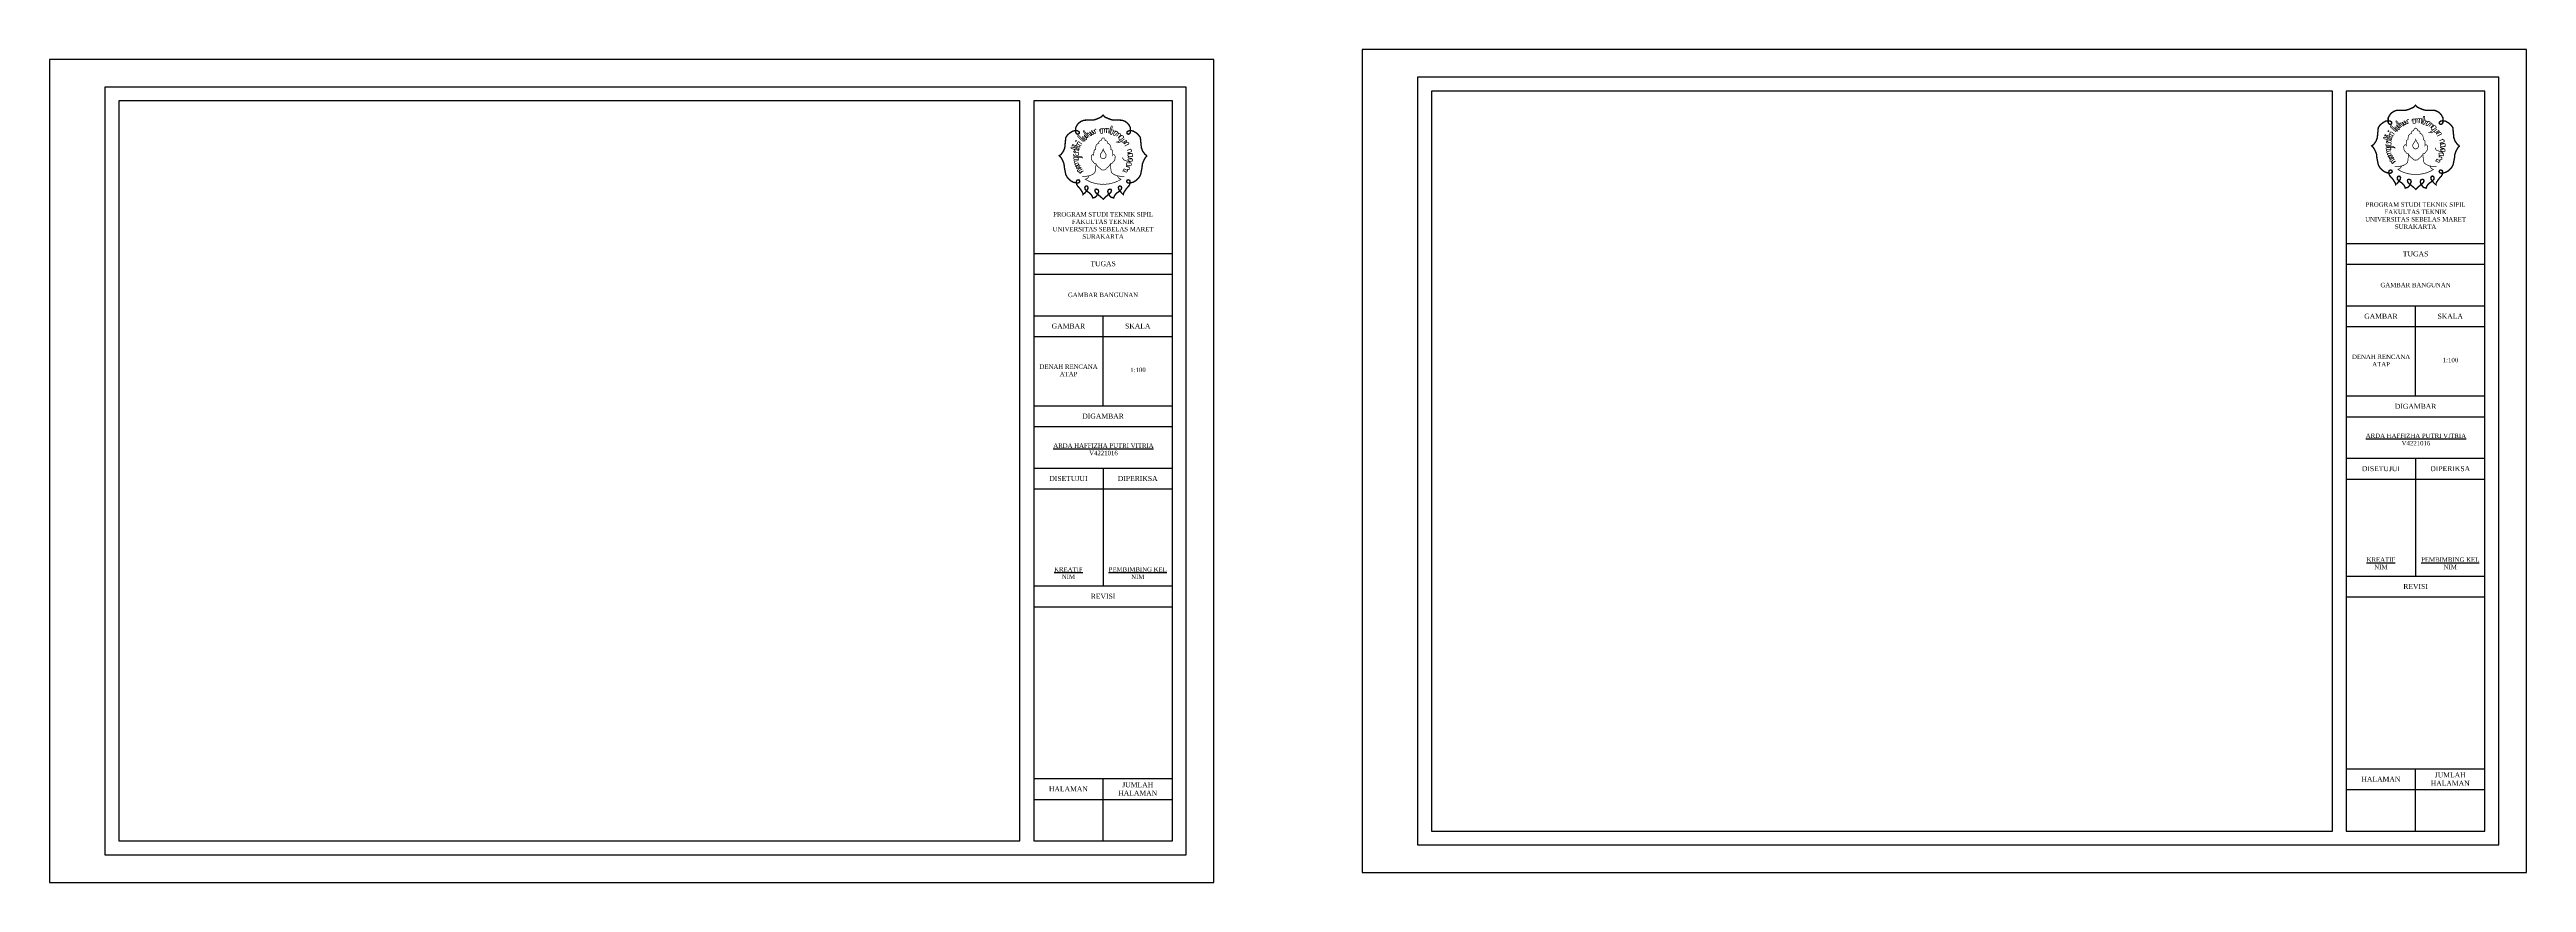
# Model space of a CAD drawing. Header units: millimetres. Extents: x -12161372 to 46643, y -9506984 to 15358.
# Drawn here: x 15943 to 24877, y -9171 to -6165 of the extents above; entities that cross this region are included whole.
import ezdxf

# ---------------------------------------------------------------- set-up
doc = ezdxf.new("R2010")
doc.units = ezdxf.units.MM
doc.styles.get("Standard").update_dxf_attribs({"font": 'arial.ttf'})

msp = doc.modelspace()

# ---------------------------------------------------------------- linework, layer by layer
for p, q in [((24227.107, -6865.205), (24727.107, -6865.205)), ((19493.026, -6900.71), (19993.026, -6900.71)), ((24227.107, -6940.205), (24727.107, -6940.205)), ((19493.026, -6975.71), (19993.026, -6975.71)), ((19493.026, -7125.71), (19993.026, -7125.71)), ((19743.026, -7450.71), (19743.026, -7125.71)), ((24227.107, -7090.205), (24727.107, -7090.205)), ((24477.107, -7415.205), (24477.107, -7090.205)), ((19493.026, -7200.71), (19993.026, -7200.71)), ((24227.107, -7165.205), (24727.107, -7165.205)), ((24227.107, -7415.205), (24727.107, -7415.205)), ((19493.026, -7450.71), (19993.026, -7450.71)), ((24227.107, -7490.205), (24727.107, -7490.205)), ((19493.026, -7525.71), (19993.026, -7525.71)), ((19493.026, -7675.71), (19993.026, -7675.71)), ((19743.026, -7675.71), (19743.026, -8100.71)), ((24227.107, -7640.205), (24727.107, -7640.205)), ((24477.107, -7640.205), (24477.107, -8065.205)), ((19493.026, -7750.71), (19993.026, -7750.71)), ((24227.107, -7715.205), (24727.107, -7715.205)), ((19493.026, -8100.71), (19993.026, -8100.71)), ((24227.107, -8065.205), (24727.107, -8065.205)), ((19493.026, -8175.71), (19993.026, -8175.71)), ((24227.107, -8140.205), (24727.107, -8140.205)), ((19493.026, -8795.71), (19993.026, -8795.71)), ((19743.026, -9020.71), (19743.026, -8795.71)), ((24227.107, -8760.205), (24727.107, -8760.205)), ((24227.107, -8835.205), (24727.107, -8835.205)), ((24477.107, -8985.205), (24477.107, -8760.205)), ((19493.026, -8870.71), (19993.026, -8870.71))]:
    msp.add_line(p, q)
for points in [[(15943.026, -9170.71), (20143.026, -9170.71), (20143.026, -6200.71), (15943.026, -6200.71)], [(20677.107, -9135.205), (24877.107, -9135.205), (24877.107, -6165.205), (20677.107, -6165.205)], [(16143.026, -9070.71), (20043.026, -9070.71), (20043.026, -6300.71), (16143.026, -6300.71)], [(20877.107, -9035.205), (24777.107, -9035.205), (24777.107, -6265.205), (20877.107, -6265.205)], [(20927.107, -8985.205), (24177.107, -8985.205), (24177.107, -6315.205), (20927.107, -6315.205)], [(24227.107, -8985.205), (24727.107, -8985.205), (24727.107, -6315.205), (24227.107, -6315.205)], [(16193.026, -9020.71), (19443.026, -9020.71), (19443.026, -6350.71), (16193.026, -6350.71)], [(19493.026, -9020.71), (19993.026, -9020.71), (19993.026, -6350.71), (19493.026, -6350.71)]]:
    msp.add_lwpolyline(points, close=True)
at = {"color": 0, "lineweight": -3}
for points, const_width in [([(19902.42, -6548.264), (19896.124, -6554.725), (19891.478, -6562.203), (19887.349, -6571.486), (19884.783, -6578.405), (19883.435, -6592.124), (19880.726, -6604.958), (19878.415, -6616.817), (19872.639, -6626.914), (19861.549, -6638.137), (19851.693, -6643.881), (19843.466, -6645.95), (19836.181, -6647.163), (19831.464, -6645.931), (19827.917, -6641.631), (19829.893, -6636.426), (19834.359, -6635.437), (19839.216, -6637.458), (19840.632, -6642.715), (19839.407, -6651.272), (19835.764, -6657.944), (19830.705, -6663.403), (19826.253, -6668.255), (19823.015, -6673.31), (19820.182, -6677.757), (19817.552, -6681.801), (19816.135, -6686.653), (19816.135, -6688.068), (19810.671, -6683.621), (19806.219, -6678.768), (19803.791, -6675.129), (19799.339, -6669.468), (19798.125, -6662.392), (19800.756, -6658.551), (19803.994, -6657.338), (19807.838, -6659.157), (19809.862, -6663.201), (19809.255, -6669.064), (19806.827, -6671.692), (19803.791, -6674.927), (19800.351, -6677.96), (19793.268, -6682.407), (19788.412, -6687.058), (19784.162, -6692.921), (19782.478, -6696.976), (19781.183, -6700.858), (19772.117, -6698.27), (19767.585, -6693.741), (19764.994, -6689.859), (19762.728, -6685.654), (19759.774, -6677.588), (19761.89, -6671.246), (19767.236, -6669.02), (19771.803, -6669.91), (19773.473, -6674.918), (19771.023, -6680.593), (19765.454, -6685.823), (19759.885, -6690.608), (19754.762, -6694.836), (19749.861, -6698.953), (19743.513, -6705.185), (19737.164, -6698.953), (19732.264, -6694.836), (19727.14, -6690.608), (19721.572, -6685.823), (19716.003, -6680.593), (19713.552, -6674.918), (19715.223, -6669.91), (19719.79, -6669.02), (19725.136, -6671.246), (19727.252, -6677.588), (19724.298, -6685.654), (19722.031, -6689.859), (19719.441, -6693.741), (19714.908, -6698.27), (19705.843, -6700.858), (19704.547, -6696.976), (19702.864, -6692.921), (19698.614, -6687.058), (19693.757, -6682.407), (19686.675, -6677.96), (19683.235, -6674.927), (19680.199, -6671.692), (19677.771, -6669.064), (19677.164, -6663.201), (19679.187, -6659.157), (19683.032, -6657.338), (19686.27, -6658.551), (19688.901, -6662.392), (19687.687, -6669.468), (19683.235, -6675.129), (19680.806, -6678.768), (19676.354, -6683.621), (19670.891, -6688.068), (19670.891, -6686.653), (19669.474, -6681.801), (19666.843, -6677.757), (19664.01, -6673.31), (19660.773, -6668.255), (19656.321, -6663.403), (19651.262, -6657.944), (19647.619, -6651.272), (19646.393, -6642.715), (19647.81, -6637.458), (19652.666, -6635.437), (19657.132, -6636.426), (19659.109, -6641.631), (19655.561, -6645.931), (19650.845, -6647.163), (19643.56, -6645.95), (19635.333, -6643.881), (19625.476, -6638.137), (19614.386, -6626.914), (19608.611, -6616.817), (19606.3, -6604.958), (19603.591, -6592.124), (19602.242, -6578.405), (19599.677, -6571.486), (19595.548, -6562.203), (19590.902, -6554.725), (19584.605, -6548.264), (19591.782, -6543.484), (19600.753, -6530.937), (19604.99, -6518.903), (19608.526, -6482.689), (19614.125, -6474.445), (19622.671, -6466.495), (19635.048, -6459.135), (19644.596, -6457.604), (19651.663, -6458.809), (19657.181, -6462.872), (19657.181, -6467.369), (19654.131, -6470.27), (19650.218, -6470.715), (19646.425, -6467.998), (19644.207, -6463.852), (19644.207, -6460.112), (19644.207, -6447.438), (19649.795, -6437.042), (19655.877, -6429.894), (19663.891, -6424.318), (19673.622, -6420.458), (19685.654, -6419.819), (19697.926, -6419.819), (19707.451, -6419.819), (19717.526, -6417.074), (19727.966, -6412.682), (19736.065, -6408.971), (19743.026, -6401.651), (19749.986, -6408.971), (19758.085, -6412.682), (19768.526, -6417.074), (19778.6, -6419.819), (19788.125, -6419.819), (19800.398, -6419.819), (19812.43, -6420.458), (19822.161, -6424.318), (19830.174, -6429.894), (19836.256, -6437.042), (19841.844, -6447.438), (19841.844, -6460.112), (19841.844, -6463.852), (19839.626, -6467.998), (19835.834, -6470.715), (19831.92, -6470.27), (19828.87, -6467.369), (19828.87, -6462.872), (19834.388, -6458.809), (19841.455, -6457.604), (19851.003, -6459.135), (19863.38, -6466.495), (19871.926, -6474.445), (19877.525, -6482.689), (19881.062, -6518.903), (19885.298, -6530.937), (19894.269, -6543.484), (19901.446, -6548.264)], 5), ([(24636.501, -6512.76), (24630.205, -6519.221), (24625.559, -6526.699), (24621.43, -6535.982), (24618.864, -6542.901), (24617.516, -6556.62), (24614.807, -6569.454), (24612.496, -6581.313), (24606.72, -6591.41), (24595.63, -6602.633), (24585.774, -6608.377), (24577.547, -6610.446), (24570.262, -6611.659), (24565.545, -6610.427), (24561.998, -6606.127), (24563.974, -6600.922), (24568.44, -6599.932), (24573.297, -6601.954), (24574.713, -6607.211), (24573.488, -6615.768), (24569.845, -6622.44), (24564.786, -6627.899), (24560.334, -6632.751), (24557.096, -6637.805), (24554.263, -6642.253), (24551.633, -6646.297), (24550.216, -6651.149), (24550.216, -6652.564), (24544.752, -6648.116), (24540.3, -6643.264), (24537.872, -6639.625), (24533.42, -6633.964), (24532.206, -6626.888), (24534.837, -6623.046), (24538.075, -6621.833), (24541.919, -6623.653), (24543.943, -6627.696), (24543.336, -6633.56), (24540.908, -6636.188), (24537.872, -6639.423), (24534.432, -6642.455), (24527.349, -6646.903), (24522.493, -6651.553), (24518.243, -6657.416), (24516.559, -6661.472), (24515.264, -6665.354), (24506.198, -6662.766), (24501.666, -6658.237), (24499.075, -6654.355), (24496.809, -6650.15), (24493.855, -6642.084), (24495.971, -6635.742), (24501.317, -6633.516), (24505.884, -6634.406), (24507.554, -6639.414), (24505.104, -6645.089), (24499.535, -6650.319), (24493.966, -6655.104), (24488.843, -6659.332), (24483.942, -6663.449), (24477.594, -6669.681), (24471.245, -6663.449), (24466.345, -6659.332), (24461.221, -6655.104), (24455.653, -6650.319), (24450.084, -6645.089), (24447.633, -6639.414), (24449.304, -6634.406), (24453.871, -6633.516), (24459.217, -6635.742), (24461.333, -6642.084), (24458.379, -6650.15), (24456.112, -6654.355), (24453.522, -6658.237), (24448.989, -6662.766), (24439.924, -6665.354), (24438.628, -6661.472), (24436.945, -6657.416), (24432.695, -6651.553), (24427.838, -6646.903), (24420.756, -6642.455), (24417.316, -6639.423), (24414.28, -6636.188), (24411.852, -6633.56), (24411.245, -6627.696), (24413.268, -6623.653), (24417.113, -6621.833), (24420.351, -6623.046), (24422.982, -6626.888), (24421.768, -6633.964), (24417.316, -6639.625), (24414.887, -6643.264), (24410.435, -6648.116), (24404.972, -6652.564), (24404.972, -6651.149), (24403.555, -6646.297), (24400.924, -6642.253), (24398.091, -6637.805), (24394.854, -6632.751), (24390.402, -6627.899), (24385.343, -6622.44), (24381.7, -6615.768), (24380.474, -6607.211), (24381.891, -6601.954), (24386.747, -6599.932), (24391.213, -6600.922), (24393.19, -6606.127), (24389.642, -6610.427), (24384.926, -6611.659), (24377.641, -6610.446), (24369.414, -6608.377), (24359.557, -6602.633), (24348.467, -6591.41), (24342.692, -6581.313), (24340.381, -6569.454), (24337.672, -6556.62), (24336.323, -6542.901), (24333.758, -6535.982), (24329.629, -6526.699), (24324.983, -6519.221), (24318.686, -6512.76), (24325.863, -6507.98), (24334.834, -6495.432), (24339.071, -6483.398), (24342.607, -6447.184), (24348.206, -6438.94), (24356.752, -6430.991), (24369.129, -6423.63), (24378.677, -6422.1), (24385.744, -6423.305), (24391.262, -6427.367), (24391.262, -6431.865), (24388.212, -6434.766), (24384.299, -6435.211), (24380.506, -6432.494), (24378.288, -6428.348), (24378.288, -6424.608), (24378.288, -6411.934), (24383.876, -6401.538), (24389.958, -6394.39), (24397.972, -6388.814), (24407.703, -6384.953), (24419.735, -6384.315), (24432.007, -6384.315), (24441.532, -6384.315), (24451.607, -6381.57), (24462.047, -6377.178), (24470.146, -6373.467), (24477.107, -6366.147), (24484.067, -6373.467), (24492.166, -6377.178), (24502.607, -6381.57), (24512.681, -6384.315), (24522.206, -6384.315), (24534.479, -6384.315), (24546.511, -6384.953), (24556.242, -6388.814), (24564.255, -6394.39), (24570.337, -6401.538), (24575.925, -6411.934), (24575.925, -6424.608), (24575.925, -6428.348), (24573.707, -6432.494), (24569.915, -6435.211), (24566.001, -6434.766), (24562.951, -6431.865), (24562.951, -6427.367), (24568.469, -6423.305), (24575.536, -6422.1), (24585.084, -6423.63), (24597.461, -6430.991), (24606.007, -6438.94), (24611.606, -6447.184), (24615.143, -6483.398), (24619.379, -6495.432), (24628.35, -6507.98), (24635.527, -6512.76)], 5), ([(24405.995, -6462.367), (24386.247, -6444.379), (24385.828, -6441.312), (24386.177, -6440.475), (24390.015, -6440.405), (24410.252, -6460.136), (24411.578, -6459.788), (24411.927, -6457.278), (24403.134, -6448.702), (24402.995, -6444.589), (24405.786, -6444.589), (24414.858, -6454.21), (24418.277, -6454.419), (24417.998, -6449.887), (24409.485, -6441.591), (24409.136, -6437.826), (24418.696, -6447.308), (24422.325, -6447.447), (24421.388, -6443.609), (24408.347, -6429.151), (24406.329, -6426.444), (24406.519, -6423.018), (24408.148, -6422.337), (24427.462, -6444.68)], 2.5), ([(24420.63, -6438.429), (24420.86, -6430.769), (24423.237, -6430.692), (24431.91, -6440.685), (24435.352, -6440.372), (24435.665, -6438.027), (24428.624, -6429.274), (24428.537, -6427.544), (24430.411, -6427.544), (24437.846, -6436.724), (24440.324, -6436.844), (24442.198, -6435.939), (24442.44, -6433.462), (24435.005, -6424.524), (24435.067, -6422.65), (24437.43, -6422.574), (24444.598, -6431.792), (24447.19, -6432.173), (24450.241, -6432.249), (24449.811, -6428.514), (24443.345, -6420.591)], 2.5), ([(24445.934, -6424.548), (24446.992, -6420.223), (24447.857, -6418.013), (24449.589, -6417.148), (24450.839, -6417.052), (24451.609, -6417.34), (24452.186, -6418.013), (24452.57, -6418.59)], 2.5), ([(24464.191, -6424.668), (24464.761, -6418.217), (24467.419, -6415.94), (24475.585, -6415.75), (24475.965, -6430.17), (24474.256, -6431.878), (24469.508, -6431.878), (24467.609, -6429.411), (24467.609, -6415.935)], 2.5), ([(24475.585, -6415.75), (24480.333, -6414.801), (24480.333, -6414.801), (24481.956, -6415.682), (24482.049, -6429.518)], 2.5), ([(24482.002, -6422.6), (24482.545, -6418.203), (24483.329, -6417.235), (24485.22, -6415.301), (24486.326, -6414.563), (24490.707, -6414.425), (24490.548, -6428.93), (24489.604, -6429.52), (24489.013, -6427.751), (24489.368, -6423.623), (24491.39, -6417.366), (24492.321, -6415.042), (24495.933, -6414.178), (24498.2, -6414.744), (24498.955, -6416.253), (24498.2, -6420.404), (24497.633, -6430.216), (24498.2, -6431.915), (24500.088, -6430.594), (24501.788, -6425.122), (24502.732, -6421.348), (24504.055, -6413.989), (24505.377, -6408.517), (24506.699, -6406.064), (24509.532, -6406.064), (24510.287, -6407.762), (24509.909, -6411.347), (24503.866, -6430.216), (24503.299, -6433.047), (24504.055, -6435.311), (24505.754, -6436.443), (24507.643, -6435.689), (24510.665, -6432.103), (24513.12, -6427.575), (24514.442, -6423.046), (24513.876, -6420.216), (24511.609, -6419.838), (24508.776, -6420.216), (24506.699, -6420.404)], 2.5), ([(24513.38, -6425.496), (24518.106, -6424.148), (24521.819, -6424.148), (24526.207, -6424.485), (24528.907, -6426.171), (24529.244, -6429.88), (24525.532, -6433.927), (24519.456, -6439.66), (24514.731, -6438.648), (24515.743, -6432.915), (24518.781, -6429.543), (24521.819, -6426.171), (24524.181, -6425.496)], 2.5), ([(24529.244, -6429.88), (24533.449, -6430.742), (24533.615, -6433.401), (24525.299, -6442.873)], 2.5), ([(24533.615, -6433.401), (24537.939, -6433.567), (24540.101, -6434.73), (24540.101, -6438.386), (24531.286, -6447.525)], 2.5), ([(19645.439, -6526.92), (19640.08, -6525.754), (19636.585, -6524.588), (19631.398, -6523.103), (19627.587, -6520.815), (19627.346, -6518.198), (19630.318, -6516.804), (19641.949, -6520.618), (19645.849, -6522.291), (19650.843, -6524.458), (19655.035, -6526.227)], 2.5), ([(19655.081, -6526.181), (19656.876, -6525.628), (19656.74, -6522.531), (19631.207, -6510.706), (19632.16, -6508.799), (19634.446, -6508.418), (19656.359, -6517), (19659.598, -6517.572), (19659.217, -6515.474), (19657.502, -6513.949)], 2.5), ([(19641.795, -6522.047), (19642.084, -6520.17), (19642.12, -6518.22), (19642.084, -6515.548)], 2.5), ([(19648.545, -6513.918), (19648.452, -6511.649), (19647.989, -6509.472), (19647.712, -6506.879), (19648.545, -6505.583), (19649.794, -6505.212), (19652.708, -6507.018), (19655.808, -6509.148), (19658.029, -6510.584), (19660.073, -6511.927), (19662.294, -6512.112), (19664.422, -6512.066)], 2.5), ([(19651.251, -6506.115), (19650.619, -6503.167), (19650.658, -6501.459), (19651.045, -6499.984), (19652.17, -6498.781), (19653.915, -6498.16), (19655.97, -6498.277), (19657.389, -6499.181), (19658.567, -6499.829), (19659.925, -6500.993), (19661.56, -6502.567), (19662.819, -6503.434), (19663.921, -6504.3), (19665.416, -6505.56), (19666.439, -6506.427), (19667.068, -6507.057)], 2.5), ([(19671.914, -6497.872), (19652.166, -6479.884), (19651.747, -6476.816), (19652.096, -6475.979), (19655.934, -6475.91), (19676.171, -6495.64), (19677.497, -6495.292), (19677.846, -6492.782), (19669.053, -6484.206), (19668.914, -6480.093), (19671.705, -6480.093), (19680.777, -6489.714), (19684.196, -6489.923), (19683.917, -6485.392), (19675.404, -6477.095), (19675.055, -6473.33), (19684.615, -6482.812), (19688.244, -6482.951), (19687.307, -6479.113), (19674.266, -6464.656), (19672.248, -6461.948), (19672.438, -6458.522), (19674.067, -6457.841), (19693.381, -6480.184)], 2.5), ([(19686.549, -6473.933), (19686.779, -6466.273), (19689.156, -6466.197), (19697.829, -6476.189), (19701.271, -6475.876), (19701.584, -6473.532), (19694.543, -6464.778), (19694.456, -6463.048), (19696.33, -6463.048), (19703.765, -6472.228), (19706.243, -6472.349), (19708.117, -6471.443), (19708.359, -6468.967), (19700.924, -6460.029), (19700.986, -6458.155), (19703.349, -6458.078), (19710.517, -6467.296), (19713.109, -6467.677), (19716.16, -6467.754), (19715.73, -6464.018), (19709.264, -6456.095)], 2.5), ([(19711.853, -6460.052), (19712.911, -6455.728), (19713.776, -6453.517), (19715.508, -6452.652), (19716.758, -6452.556), (19717.528, -6452.845), (19718.105, -6453.517), (19718.489, -6454.094)], 2.5), ([(19730.11, -6460.172), (19730.68, -6453.721), (19733.338, -6451.444), (19741.504, -6451.254), (19741.884, -6465.674), (19740.175, -6467.382), (19735.427, -6467.382), (19733.528, -6464.915), (19733.528, -6451.44)], 2.5), ([(19741.504, -6451.254), (19746.252, -6450.306), (19746.252, -6450.306), (19747.875, -6451.186), (19747.968, -6465.023)], 2.5), ([(19747.921, -6458.104), (19748.464, -6453.707), (19749.248, -6452.74), (19751.139, -6450.805), (19752.245, -6450.068), (19756.626, -6449.929), (19756.467, -6464.435), (19755.523, -6465.024), (19754.932, -6463.255), (19755.287, -6459.128), (19757.309, -6452.871), (19758.24, -6450.546), (19761.852, -6449.682), (19764.119, -6450.248), (19764.874, -6451.757), (19764.119, -6455.909), (19763.552, -6465.721), (19764.119, -6467.419), (19766.007, -6466.098), (19767.707, -6460.626), (19768.651, -6456.852), (19769.974, -6449.493), (19771.296, -6444.021), (19772.618, -6441.568), (19775.451, -6441.568), (19776.206, -6443.266), (19775.828, -6446.851), (19769.785, -6465.721), (19769.218, -6468.551), (19769.974, -6470.815), (19771.673, -6471.948), (19773.562, -6471.193), (19776.584, -6467.608), (19779.039, -6463.079), (19780.361, -6458.55), (19779.795, -6455.72), (19777.528, -6455.343), (19774.695, -6455.72), (19772.618, -6455.909)], 2.5), ([(19779.299, -6461.001), (19784.025, -6459.652), (19787.738, -6459.652), (19792.126, -6459.989), (19794.826, -6461.675), (19795.163, -6465.385), (19791.451, -6469.431), (19785.375, -6475.164), (19780.65, -6474.152), (19781.662, -6468.42), (19784.7, -6465.047), (19787.738, -6461.675), (19790.1, -6461.001)], 2.5), ([(19806.02, -6473.89), (19809.846, -6475.054), (19813.338, -6475.884), (19815.833, -6477.878), (19817.164, -6480.205), (19817.496, -6482.697), (19805.688, -6491.338), (19794.877, -6499.314), (19789.056, -6499.148)], 2.5), ([(19795.163, -6465.385), (19799.368, -6466.247), (19799.534, -6468.905), (19791.218, -6478.377)], 2.5), ([(19794.877, -6499.314), (19800.698, -6501.308), (19810.345, -6495.326), (19820.823, -6487.35)], 2.5), ([(19799.534, -6468.905), (19803.858, -6469.071), (19806.02, -6470.235), (19806.02, -6473.89), (19797.205, -6483.03)], 2.5), ([(19809.846, -6475.054), (19800.365, -6483.362), (19799.867, -6488.015), (19802.029, -6489.344), (19805.688, -6491.338)], 2.5), ([(19810.345, -6495.326), (19811.176, -6498.317), (19813.006, -6499.48), (19815.501, -6500.145), (19825.899, -6493.427), (19828.473, -6494.495), (19828.473, -6494.495), (19828.317, -6496.637), (19817.008, -6503.187)], 2.5), ([(19817.008, -6503.187), (19820.819, -6504.793), (19831.269, -6498.528)], 2.5), ([(19820.819, -6504.793), (19817.916, -6506.417)], 2.5), ([(19826.044, -6501.66), (19829.621, -6499.517), (19832.616, -6500.28), (19834.404, -6500.918), (19835.532, -6502.089), (19836.208, -6503.757), (19835.216, -6506.325), (19822.272, -6512.718), (19821.54, -6514.09)], 2.5), ([(24379.52, -6491.416), (24374.161, -6490.25), (24370.666, -6489.083), (24365.479, -6487.599), (24361.668, -6485.31), (24361.427, -6482.694), (24364.399, -6481.3), (24376.03, -6485.114), (24379.93, -6486.787), (24384.924, -6488.954), (24389.116, -6490.723)], 2.5), ([(24389.162, -6490.677), (24390.957, -6490.124), (24390.821, -6487.027), (24365.288, -6475.202), (24366.241, -6473.295), (24368.527, -6472.914), (24390.44, -6481.496), (24393.679, -6482.068), (24393.298, -6479.97), (24391.583, -6478.444)], 2.5), ([(24369.839, -6506.687), (24369.99, -6509.711), (24371.5, -6510.769), (24372.86, -6511.223), (24374.673, -6511.374), (24376.183, -6510.769), (24376.938, -6509.711), (24377.543, -6509.56), (24379.053, -6509.56), (24379.506, -6510.467), (24380.262, -6511.525), (24388.267, -6511.374), (24388.872, -6507.746), (24389.023, -6505.024), (24389.325, -6503.21), (24388.418, -6501.849), (24386.455, -6500.942), (24384.189, -6500.488), (24381.47, -6500.488), (24379.657, -6500.942), (24378.147, -6502.605), (24376.032, -6502.756), (24373.615, -6502), (24372.256, -6500.64), (24371.5, -6499.128), (24371.5, -6497.767), (24371.652, -6496.104), (24373.011, -6495.499), (24375.73, -6495.499), (24377.543, -6495.65), (24377.975, -6497.025)], 2.5), ([(24370.745, -6510.24), (24371.128, -6514.378), (24375.104, -6515.463), (24397.514, -6515.343), (24402.574, -6518.96), (24402.695, -6521.011), (24398.478, -6518.357), (24380.164, -6518.719), (24374.02, -6518.719), (24371.972, -6519.443), (24370.646, -6521.011), (24370.767, -6523.422), (24373.899, -6527.161), (24386.791, -6526.799), (24388.357, -6524.99), (24387.634, -6522.578), (24384.353, -6518.637)], 2.5), ([(24374.416, -6496.596), (24374.416, -6493.654), (24373.681, -6491.153), (24373.094, -6489.682)], 2.5), ([(24374.416, -6496.596), (24374.788, -6497.271), (24375.975, -6497.946), (24377.199, -6497.946), (24377.975, -6497.025)], 2.5), ([(24375.876, -6486.543), (24376.165, -6484.666), (24376.201, -6482.716), (24376.165, -6480.044)], 2.5), ([(24379.52, -6491.416), (24384.703, -6492.624), (24386.026, -6493.212), (24388.965, -6494.095), (24389.553, -6496.154), (24389.112, -6497.184)], 2.5), ([(24382.626, -6478.414), (24382.533, -6476.144), (24382.07, -6473.968), (24381.793, -6471.375), (24382.626, -6470.078), (24383.875, -6469.708), (24386.789, -6471.514), (24389.889, -6473.644), (24392.11, -6475.079), (24394.154, -6476.423), (24396.375, -6476.608), (24398.503, -6476.562)], 2.5), ([(24385.332, -6470.611), (24384.7, -6467.662), (24384.739, -6465.955), (24385.126, -6464.48), (24386.251, -6463.277), (24387.996, -6462.656), (24390.051, -6462.772), (24391.47, -6463.676), (24392.648, -6464.325), (24394.006, -6465.489), (24395.641, -6467.063), (24396.9, -6467.93), (24398.002, -6468.796), (24399.497, -6470.056), (24400.52, -6470.922), (24401.149, -6471.552)], 2.5), ([(24540.101, -6438.386), (24543.927, -6439.549), (24547.419, -6440.38), (24549.914, -6442.374), (24551.245, -6444.701), (24551.577, -6447.193), (24539.769, -6455.834), (24528.958, -6463.81), (24523.137, -6463.644)], 2.5), ([(24528.958, -6463.81), (24534.779, -6465.804), (24544.426, -6459.822), (24554.904, -6451.846)], 2.5), ([(24543.927, -6439.549), (24534.446, -6447.858), (24533.948, -6452.51), (24536.11, -6453.84), (24539.769, -6455.834)], 2.5), ([(24544.426, -6459.822), (24545.257, -6462.813), (24547.087, -6463.976), (24549.582, -6464.641), (24559.98, -6457.923), (24562.554, -6458.991), (24562.554, -6458.991), (24562.398, -6461.133), (24551.089, -6467.683)], 2.5), ([(24583.957, -6532.305), (24568.046, -6533.151), (24562.696, -6532.023), (24557.767, -6530.473), (24553.262, -6528.5), (24550.305, -6525.54), (24548.193, -6522.158), (24548.193, -6518.917)], 2.5), ([(24551.089, -6467.683), (24554.9, -6469.288), (24565.35, -6463.024)], 2.5), ([(24554.9, -6469.288), (24551.997, -6470.912)], 2.5), ([(24560.125, -6466.156), (24563.702, -6464.013), (24566.697, -6464.775), (24568.485, -6465.413), (24569.613, -6466.585), (24570.289, -6468.253), (24569.297, -6470.821), (24556.353, -6477.214), (24555.621, -6478.585)], 2.5), ([(24576.764, -6487.992), (24570.275, -6491.564), (24563.136, -6494.163)], 2.5), ([(24573.519, -6489.778), (24576.877, -6491.078), (24580.075, -6492.038), (24580.714, -6496.199), (24579.115, -6498.439), (24574.318, -6500.04), (24565.621, -6502.764), (24567.853, -6504.929), (24581.039, -6503.755), (24583.113, -6506.121), (24584.392, -6509.322), (24583.432, -6513.003), (24581.833, -6515.563)], 2.5), ([(24580.075, -6505.001), (24567.123, -6507.401), (24566.004, -6511.802), (24567.283, -6513.483), (24570.429, -6516.631)], 2.5), ([(24585.031, -6515.403), (24566.004, -6517.004)], 2.5), ([(24566.004, -6517.004), (24568.89, -6520.741), (24580.034, -6522.457), (24583.749, -6526.747), (24583.749, -6526.747), (24583.319, -6532.339)], 2.5), ([(19635.758, -6542.191), (19635.909, -6545.215), (19637.419, -6546.274), (19638.779, -6546.727), (19640.592, -6546.878), (19642.102, -6546.274), (19642.857, -6545.215), (19643.462, -6545.064), (19644.972, -6545.064), (19645.425, -6545.971), (19646.181, -6547.03), (19654.186, -6546.878), (19654.791, -6543.25), (19654.942, -6540.528), (19655.244, -6538.714), (19654.337, -6537.353), (19652.374, -6536.446), (19650.108, -6535.993), (19647.389, -6535.993), (19645.576, -6536.446), (19644.066, -6538.109), (19641.951, -6538.261), (19639.534, -6537.505), (19638.175, -6536.144), (19637.419, -6534.632), (19637.419, -6533.271), (19637.571, -6531.608), (19638.93, -6531.003), (19641.649, -6531.003), (19643.462, -6531.155), (19643.894, -6532.529)], 2.5), ([(19636.664, -6545.744), (19637.047, -6549.882), (19641.023, -6550.967), (19663.433, -6550.847), (19668.493, -6554.465), (19668.614, -6556.515), (19664.397, -6553.862), (19646.083, -6554.223), (19639.939, -6554.223), (19637.891, -6554.947), (19636.565, -6556.515), (19636.686, -6558.927), (19639.818, -6562.665), (19652.71, -6562.303), (19654.276, -6560.494), (19653.553, -6558.082), (19650.272, -6554.141)], 2.5), ([(19640.413, -6568.515), (19637.866, -6565.987), (19639.818, -6562.665)], 2.5), ([(19642.844, -6576.356), (19638.793, -6573.111), (19640.413, -6568.515), (19654.46, -6566.082)], 2.5), ([(19640.335, -6532.1), (19640.335, -6529.158), (19639.6, -6526.657), (19639.013, -6525.186)], 2.5), ([(19640.335, -6532.1), (19640.707, -6532.775), (19641.894, -6533.45), (19643.118, -6533.45), (19643.894, -6532.529)], 2.5), ([(19645.276, -6582.574), (19640.954, -6579.6), (19642.844, -6576.356), (19655.27, -6574.193)], 2.5), ([(19645.276, -6582.574), (19643.794, -6586.836), (19644.992, -6588.298), (19647.919, -6590.147), (19650.436, -6590.16), (19653.135, -6589.121), (19654.796, -6588.082), (19656.249, -6587.667), (19658.221, -6587.147), (19659.466, -6585.173), (19659.466, -6583.304), (19657.598, -6581.849), (19655.519, -6582.185), (19652.838, -6583.35), (19650.359, -6584.666), (19648.741, -6585.729), (19646.869, -6586.843), (19644.992, -6588.298)], 2.5), ([(19643.794, -6586.836), (19644.598, -6586.212), (19645.403, -6585.589), (19646.337, -6585.018), (19647.271, -6584.446), (19648.361, -6583.771), (19649.45, -6583.096), (19650.748, -6582.472), (19652.045, -6581.849), (19653.394, -6581.33), (19654.744, -6580.81), (19654.714, -6579.809), (19654.65, -6578.711), (19653.037, -6578.388)], 2.5), ([(19645.439, -6526.92), (19650.622, -6528.128), (19651.945, -6528.717), (19654.884, -6529.599), (19655.472, -6531.658), (19655.031, -6532.688)], 2.5), ([(19655.626, -6604.32), (19650.786, -6604.32), (19650.786, -6600.194), (19659.211, -6593.376), (19663.692, -6593.376), (19663.692, -6590.147), (19658.136, -6590.147), (19651.683, -6595.17), (19647.919, -6595.17), (19647.919, -6590.147)], 2.5), ([(19669.249, -6604.32), (19666.381, -6604.32), (19659.749, -6610.241), (19655.805, -6609.882), (19655.626, -6604.32), (19664.588, -6597.502), (19668.173, -6596.785)], 2.5), ([(19659.57, -6614.188), (19660.287, -6612.035), (19669.249, -6604.32), (19672.655, -6602.885)], 2.5), ([(19667.661, -6622.38), (19679.247, -6622.656), (19687.799, -6621.829), (19696.903, -6619.899), (19707.386, -6614.387), (19712.903, -6609.977), (19714.558, -6605.292), (19715.662, -6599.779), (19716.214, -6593.44), (19717.041, -6585.447), (19717.041, -6579.935), (19717.041, -6576.903)], 2.5), ([(19819.365, -6622.38), (19807.779, -6622.656), (19799.227, -6621.829), (19790.123, -6619.899), (19779.64, -6614.387), (19774.123, -6609.977), (19772.467, -6605.292), (19771.364, -6599.779), (19770.812, -6593.44), (19769.984, -6585.447), (19769.984, -6579.935), (19769.984, -6576.903)], 2.5), ([(19831.249, -6602.884), (19829.745, -6600.656), (19823.552, -6598.689), (19820.996, -6595.835), (19818.047, -6596.721), (19817.064, -6600.263), (19820.013, -6604.69), (19826.496, -6608.032), (19820.013, -6604.69), (19817.269, -6603.193), (19814.798, -6603.143), (19812.628, -6603.686)], 2.5), ([(19849.876, -6567.809), (19833.965, -6568.655), (19828.615, -6567.528), (19823.686, -6565.977), (19819.181, -6564.004), (19816.224, -6561.045), (19814.112, -6557.662), (19814.112, -6554.421)], 2.5), ([(19839.597, -6589.795), (19826.121, -6587.778)], 2.5), ([(19843.118, -6574.926), (19838.049, -6574.574), (19830.868, -6573.588), (19827.629, -6575.138), (19826.643, -6577.816), (19829.178, -6581.48), (19830.727, -6582.748)], 2.5), ([(19830.47, -6596.254), (19831.249, -6602.884), (19830.86, -6604.678), (19828.911, -6606.55), (19827.743, -6607.72), (19826.496, -6608.032)], 2.5), ([(19842.836, -6584.439), (19830.727, -6582.748), (19827.488, -6583.735), (19827.911, -6585.426), (19829.319, -6587.117), (19839.597, -6589.795)], 2.5), ([(19842.683, -6523.496), (19836.194, -6527.069), (19829.055, -6529.667)], 2.5), ([(19839.438, -6525.282), (19842.796, -6526.582), (19845.994, -6527.542), (19846.633, -6531.703), (19845.034, -6533.943), (19840.237, -6535.544), (19831.54, -6538.268), (19833.772, -6540.433), (19846.958, -6539.259), (19849.032, -6541.625), (19850.311, -6544.826), (19849.351, -6548.507), (19847.752, -6551.067)], 2.5), ([(19834.458, -6588.456), (19836.782, -6591.029), (19837.873, -6593.368), (19838.262, -6595.864), (19837.717, -6597.424), (19835.691, -6597.97), (19833.431, -6598.36), (19830.762, -6598.742)], 2.5), ([(19845.994, -6540.505), (19833.042, -6542.906), (19831.923, -6547.307), (19833.202, -6548.987), (19836.348, -6552.136)], 2.5), ([(19850.95, -6550.907), (19831.923, -6552.508)], 2.5), ([(19831.923, -6552.508), (19834.809, -6556.245), (19845.953, -6557.961), (19849.668, -6562.251), (19849.668, -6562.251), (19849.238, -6567.843)], 2.5), ([(19847.81, -6560.106), (19833.824, -6560.34), (19832.276, -6562.313), (19834.528, -6565.695), (19838.935, -6568.391)], 2.5), ([(19833.965, -6568.655), (19838.893, -6571.051), (19841.991, -6573.588), (19844.244, -6576.265), (19844.948, -6578.661), (19844.666, -6581.198), (19844.244, -6582.889), (19842.836, -6584.439)], 2.5), ([(24374.494, -6533.011), (24371.947, -6530.483), (24373.899, -6527.161)], 2.5), ([(24376.925, -6540.852), (24372.874, -6537.607), (24374.494, -6533.011), (24388.541, -6530.578)], 2.5), ([(24379.357, -6547.07), (24375.035, -6544.096), (24376.925, -6540.852), (24389.351, -6538.689)], 2.5), ([(24379.357, -6547.07), (24377.875, -6551.331), (24379.073, -6552.794), (24382, -6554.643), (24384.517, -6554.656), (24387.216, -6553.617), (24388.877, -6552.578), (24390.33, -6552.163), (24392.302, -6551.643), (24393.547, -6549.669), (24393.547, -6547.799), (24391.679, -6546.345), (24389.6, -6546.681), (24386.919, -6547.845), (24384.44, -6549.162), (24382.822, -6550.225), (24380.95, -6551.339), (24379.073, -6552.794)], 2.5), ([(24377.875, -6551.331), (24378.679, -6550.708), (24379.484, -6550.085), (24380.418, -6549.513), (24381.352, -6548.942), (24382.442, -6548.267), (24383.531, -6547.592), (24384.829, -6546.968), (24386.126, -6546.345), (24387.475, -6545.826), (24388.825, -6545.306), (24388.795, -6544.305), (24388.731, -6543.207), (24387.118, -6542.884)], 2.5), ([(24389.707, -6568.816), (24384.867, -6568.816), (24384.867, -6564.689), (24393.292, -6557.872), (24397.773, -6557.872), (24397.773, -6554.643), (24392.217, -6554.643), (24385.764, -6559.666), (24382, -6559.666), (24382, -6554.643)], 2.5), ([(24403.33, -6568.816), (24400.462, -6568.816), (24393.83, -6574.736), (24389.886, -6574.378), (24389.707, -6568.816), (24398.669, -6561.998), (24402.254, -6561.281)], 2.5), ([(24393.651, -6578.683), (24394.368, -6576.53), (24403.33, -6568.816), (24406.736, -6567.381)], 2.5), ([(24401.742, -6586.876), (24413.328, -6587.151), (24421.88, -6586.325), (24430.984, -6584.395), (24441.467, -6578.883), (24446.984, -6574.473), (24448.639, -6569.787), (24449.743, -6564.275), (24450.295, -6557.936), (24451.122, -6549.943), (24451.122, -6544.43), (24451.122, -6541.399)], 2.5), ([(24426.327, -6585.471), (24424.38, -6590.009), (24422.433, -6592.387), (24419.405, -6595.412), (24415.728, -6596.925), (24413.565, -6597.573), (24419.189, -6601.679), (24425.462, -6604.705), (24431.302, -6607.298), (24436.926, -6609.675), (24443.847, -6611.404), (24449.105, -6612.792), (24454.768, -6614.206), (24460.808, -6614.866), (24467.32, -6615.62), (24473.36, -6615.715), (24477.594, -6615.46), (24481.828, -6615.715), (24487.868, -6615.62), (24494.38, -6614.866), (24500.42, -6614.206), (24506.083, -6612.792), (24511.34, -6611.404), (24518.262, -6609.675), (24523.886, -6607.298), (24529.726, -6604.705), (24535.999, -6601.679), (24541.623, -6597.573), (24539.46, -6596.925), (24535.783, -6595.412), (24532.754, -6592.387), (24530.808, -6590.009), (24528.861, -6585.471)], 2.5), ([(24553.446, -6586.876), (24541.86, -6587.151), (24533.308, -6586.325), (24524.204, -6584.395), (24513.721, -6578.883), (24508.204, -6574.473), (24506.548, -6569.787), (24505.445, -6564.275), (24504.893, -6557.936), (24504.065, -6549.943), (24504.065, -6544.43), (24504.065, -6541.399)], 2.5), ([(24565.33, -6567.38), (24563.826, -6565.152), (24557.633, -6563.184), (24555.077, -6560.331), (24552.128, -6561.217), (24551.145, -6564.759), (24554.094, -6569.186), (24560.577, -6572.527), (24554.094, -6569.186), (24551.35, -6567.689), (24548.879, -6567.639), (24546.709, -6568.182)], 2.5), ([(24573.678, -6554.291), (24560.202, -6552.273)], 2.5), ([(24577.198, -6539.422), (24572.13, -6539.07), (24564.949, -6538.083), (24561.71, -6539.634), (24560.724, -6542.311), (24563.259, -6545.976), (24564.808, -6547.244)], 2.5), ([(24564.551, -6560.75), (24565.33, -6567.38), (24564.941, -6569.174), (24562.992, -6571.045), (24561.824, -6572.215), (24560.577, -6572.527)], 2.5), ([(24576.917, -6548.935), (24564.808, -6547.244), (24561.569, -6548.231), (24561.992, -6549.922), (24563.4, -6551.613), (24573.678, -6554.291)], 2.5), ([(24568.539, -6552.952), (24570.863, -6555.524), (24571.954, -6557.864), (24572.343, -6560.36), (24571.798, -6561.92), (24569.772, -6562.466), (24567.512, -6562.856), (24564.843, -6563.238)], 2.5), ([(24581.891, -6524.602), (24567.905, -6524.836), (24566.357, -6526.809), (24568.609, -6530.191), (24573.016, -6532.887)], 2.5), ([(24568.046, -6533.151), (24572.974, -6535.547), (24576.072, -6538.083), (24578.325, -6540.761), (24579.029, -6543.157), (24578.747, -6545.694), (24578.325, -6547.385), (24576.917, -6548.935)], 2.5), ([(19692.246, -6620.975), (19690.299, -6625.514), (19688.352, -6627.891), (19685.324, -6630.916), (19681.647, -6632.429), (19679.484, -6633.077), (19685.108, -6637.183), (19691.381, -6640.209), (19697.221, -6642.802), (19702.845, -6645.179), (19709.766, -6646.908), (19715.024, -6648.296), (19720.687, -6649.71), (19726.727, -6650.37), (19733.239, -6651.125), (19739.279, -6651.219), (19743.513, -6650.964), (19747.747, -6651.219), (19753.787, -6651.125), (19760.299, -6650.37), (19766.339, -6649.71), (19772.002, -6648.296), (19777.259, -6646.908), (19784.181, -6645.179), (19789.805, -6642.802), (19795.645, -6640.209), (19801.918, -6637.183), (19807.542, -6633.077), (19805.379, -6632.429), (19801.702, -6630.916), (19798.673, -6627.891), (19796.727, -6625.514), (19794.78, -6620.975)], 2.5)]:
    msp.add_lwpolyline(points, dxfattribs=dict(at, const_width=const_width))
at = {"color": 0, "lineweight": -3, "const_width": 2.5}
for points in [[(19643.32, -6496.734), (19643.162, -6495.145), (19644.115, -6493.714), (19646.338, -6493.396), (19647.228, -6494.189), (19647.303, -6495.013), (19646.973, -6495.621), (19645.803, -6496.362), (19644.978, -6496.662), (19643.797, -6496.893), (19643.32, -6496.734)], [(19743.513, -6599.963), (19743.027, -6599.982), (19740.899, -6599.77), (19738.772, -6599.557), (19737.495, -6599.132), (19736.219, -6598.069), (19734.729, -6597.219), (19733.24, -6595.518), (19730.474, -6592.724), (19726.644, -6590.173), (19724.942, -6588.26), (19722.176, -6585.709), (19721.113, -6582.733), (19717.246, -6579.831), (19717.141, -6576.898), (19715.851, -6576.625), (19714.353, -6576.625), (19712.959, -6576.367), (19710.789, -6575.335), (19708.56, -6571.892), (19706.432, -6569.979), (19704.304, -6567.853), (19703.453, -6565.515), (19702.177, -6564.027), (19701.326, -6561.051), (19701.113, -6559.138), (19700.475, -6556.162), (19700.264, -6552.932), (19700.264, -6550.807), (19701.115, -6548.893), (19701.966, -6547.405), (19703.03, -6546.13), (19704.307, -6545.067), (19706.222, -6544.217), (19708.562, -6544.855), (19709.626, -6546.98), (19709.626, -6545.917), (19709.413, -6544.855), (19709.626, -6542.941), (19709.413, -6541.241), (19709.626, -6539.328), (19709.838, -6535.502), (19709.838, -6532.1), (19710.051, -6530.4), (19710.902, -6529.337), (19711.753, -6528.062), (19713.881, -6526.999), (19716.009, -6525.936), (19715.796, -6523.81), (19715.796, -6521.047), (19716.009, -6518.496), (19716.647, -6517.221), (19716.647, -6515.945), (19717.285, -6514.245), (19717.498, -6512.119), (19718.562, -6510.206), (19719.626, -6508.505), (19721.966, -6506.38), (19724.519, -6504.679), (19727.71, -6503.829), (19727.498, -6502.128), (19727.498, -6499.79), (19728.987, -6497.452), (19730.689, -6495.326), (19733.03, -6494.263), (19736.434, -6493.2), (19736.647, -6491.287), (19737.923, -6487.886), (19740.689, -6484.91), (19743.513, -6484.346), (19746.337, -6484.91), (19749.103, -6487.886), (19750.379, -6491.287), (19750.592, -6493.2), (19753.996, -6494.263), (19756.337, -6495.326), (19758.039, -6497.452), (19759.528, -6499.79), (19759.528, -6502.128), (19759.315, -6503.829), (19762.507, -6504.679), (19765.06, -6506.38), (19767.4, -6508.505), (19768.464, -6510.206), (19769.528, -6512.119), (19769.741, -6514.245), (19770.379, -6515.945), (19770.379, -6517.221), (19771.017, -6518.496), (19771.23, -6521.047), (19771.23, -6523.81), (19771.017, -6525.936), (19773.145, -6526.999), (19775.272, -6528.062), (19776.123, -6529.337), (19776.975, -6530.4), (19777.187, -6532.1), (19777.187, -6535.502), (19777.4, -6539.328), (19777.613, -6541.241), (19777.4, -6542.941), (19777.613, -6544.855), (19777.4, -6545.917), (19777.4, -6546.98), (19778.464, -6544.855), (19780.804, -6544.217), (19782.719, -6545.067), (19783.996, -6546.13), (19785.06, -6547.405), (19785.911, -6548.893), (19786.762, -6550.807), (19786.762, -6552.932), (19786.551, -6556.162), (19785.913, -6559.138), (19785.7, -6561.051), (19784.849, -6564.027), (19783.572, -6565.515), (19782.721, -6567.853), (19780.594, -6569.979), (19778.466, -6571.892), (19776.237, -6575.335), (19774.067, -6576.367), (19772.672, -6576.625), (19771.174, -6576.625), (19769.884, -6576.898), (19769.78, -6579.831), (19765.913, -6582.733), (19764.849, -6585.709), (19762.083, -6588.26), (19760.381, -6590.173), (19756.552, -6592.724), (19753.786, -6595.518), (19752.297, -6597.219), (19750.807, -6598.069), (19749.531, -6599.132), (19748.254, -6599.557), (19746.126, -6599.77), (19743.999, -6599.982)], [(19743.513, -6559.414), (19742.503, -6559.363), (19741.36, -6558.919), (19742.503, -6559.363), (19741.36, -6558.919), (19739.857, -6558.208), (19739.857, -6558.208), (19738.764, -6557.627), (19737.536, -6556.931), (19736.498, -6555.981), (19735.58, -6554.977), (19734.602, -6553.598), (19733.771, -6552.084), (19733.185, -6550.276), (19732.94, -6548.274), (19732.94, -6546.515), (19733.185, -6544.903), (19733.576, -6543.535), (19734.26, -6542.021), (19735.043, -6540.555), (19735.733, -6539.559), (19736.662, -6538.338), (19737.738, -6536.482), (19738.764, -6534.918), (19739.645, -6533.551), (19740.525, -6532.085), (19741.356, -6530.278), (19742.187, -6528.519), (19742.969, -6526.956), (19743.513, -6525.012), (19744.056, -6526.956), (19744.839, -6528.519), (19745.67, -6530.278), (19746.501, -6532.085), (19747.381, -6533.551), (19748.261, -6534.918), (19749.288, -6536.482), (19750.364, -6538.338), (19751.293, -6539.559), (19751.983, -6540.555), (19752.766, -6542.021), (19753.45, -6543.535), (19753.841, -6544.903), (19754.086, -6546.515), (19754.086, -6548.274), (19753.841, -6550.276), (19753.255, -6552.084), (19752.423, -6553.598), (19751.445, -6554.977), (19750.527, -6555.981), (19749.49, -6556.931), (19748.262, -6557.627), (19747.169, -6558.208), (19747.169, -6558.208), (19745.666, -6558.919), (19744.522, -6559.363), (19745.666, -6558.919), (19744.522, -6559.363)], [(24377.401, -6461.23), (24377.243, -6459.64), (24378.196, -6458.21), (24380.419, -6457.892), (24381.309, -6458.685), (24381.384, -6459.509), (24381.054, -6460.117), (24379.884, -6460.858), (24379.059, -6461.158), (24377.878, -6461.389), (24377.401, -6461.23)], [(24477.594, -6564.459), (24477.108, -6564.478), (24474.98, -6564.265), (24472.853, -6564.053), (24471.576, -6563.628), (24470.3, -6562.565), (24468.81, -6561.715), (24467.321, -6560.014), (24464.555, -6557.22), (24460.725, -6554.669), (24459.023, -6552.756), (24456.257, -6550.205), (24455.194, -6547.229), (24451.327, -6544.327), (24451.222, -6541.394), (24449.932, -6541.121), (24448.434, -6541.121), (24447.04, -6540.863), (24444.87, -6539.831), (24442.641, -6536.388), (24440.513, -6534.475), (24438.385, -6532.349), (24437.534, -6530.011), (24436.258, -6528.523), (24435.407, -6525.547), (24435.194, -6523.634), (24434.556, -6520.658), (24434.345, -6517.428), (24434.345, -6515.302), (24435.196, -6513.389), (24436.047, -6511.901), (24437.111, -6510.626), (24438.388, -6509.563), (24440.303, -6508.713), (24442.643, -6509.35), (24443.707, -6511.476), (24443.707, -6510.413), (24443.494, -6509.35), (24443.707, -6507.437), (24443.494, -6505.737), (24443.707, -6503.824), (24443.919, -6499.997), (24443.919, -6496.596), (24444.132, -6494.896), (24444.983, -6493.833), (24445.834, -6492.557), (24447.962, -6491.495), (24450.09, -6490.432), (24449.877, -6488.306), (24449.877, -6485.543), (24450.09, -6482.992), (24450.728, -6481.716), (24450.728, -6480.441), (24451.366, -6478.74), (24451.579, -6476.615), (24452.643, -6474.702), (24453.707, -6473.001), (24456.047, -6470.875), (24458.6, -6469.175), (24461.791, -6468.325), (24461.579, -6466.624), (24461.579, -6464.286), (24463.068, -6461.947), (24464.77, -6459.822), (24467.111, -6458.759), (24470.515, -6457.696), (24470.728, -6455.783), (24472.004, -6452.382), (24474.77, -6449.406), (24477.594, -6448.842), (24480.418, -6449.406), (24483.184, -6452.382), (24484.46, -6455.783), (24484.673, -6457.696), (24488.077, -6458.759), (24490.418, -6459.822), (24492.12, -6461.947), (24493.609, -6464.286), (24493.609, -6466.624), (24493.396, -6468.325), (24496.588, -6469.175), (24499.141, -6470.875), (24501.481, -6473.001), (24502.545, -6474.702), (24503.609, -6476.615), (24503.822, -6478.74), (24504.46, -6480.441), (24504.46, -6481.716), (24505.098, -6482.992), (24505.311, -6485.543), (24505.311, -6488.306), (24505.098, -6490.432), (24507.226, -6491.495), (24509.353, -6492.557), (24510.204, -6493.833), (24511.056, -6494.896), (24511.268, -6496.596), (24511.268, -6499.997), (24511.481, -6503.824), (24511.694, -6505.737), (24511.481, -6507.437), (24511.694, -6509.35), (24511.481, -6510.413), (24511.481, -6511.476), (24512.545, -6509.35), (24514.885, -6508.713), (24516.8, -6509.563), (24518.077, -6510.626), (24519.141, -6511.901), (24519.992, -6513.389), (24520.843, -6515.302), (24520.843, -6517.428), (24520.632, -6520.658), (24519.994, -6523.634), (24519.781, -6525.547), (24518.93, -6528.523), (24517.653, -6530.011), (24516.802, -6532.349), (24514.675, -6534.475), (24512.547, -6536.388), (24510.318, -6539.831), (24508.148, -6540.863), (24506.753, -6541.121), (24505.255, -6541.121), (24503.965, -6541.394), (24503.861, -6544.327), (24499.994, -6547.229), (24498.93, -6550.205), (24496.164, -6552.756), (24494.462, -6554.669), (24490.633, -6557.22), (24487.867, -6560.014), (24486.378, -6561.715), (24484.888, -6562.565), (24483.612, -6563.628), (24482.335, -6564.053), (24480.207, -6564.265), (24478.08, -6564.478)], [(24477.594, -6523.91), (24476.584, -6523.859), (24475.441, -6523.415), (24476.584, -6523.859), (24475.441, -6523.415), (24473.938, -6522.704), (24473.938, -6522.704), (24472.845, -6522.122), (24471.617, -6521.427), (24470.579, -6520.476), (24469.661, -6519.473), (24468.683, -6518.094), (24467.852, -6516.58), (24467.266, -6514.772), (24467.021, -6512.769), (24467.021, -6511.011), (24467.266, -6509.399), (24467.657, -6508.031), (24468.341, -6506.517), (24469.124, -6505.051), (24469.814, -6504.055), (24470.743, -6502.834), (24471.819, -6500.977), (24472.845, -6499.414), (24473.726, -6498.046), (24474.606, -6496.581), (24475.437, -6494.773), (24476.268, -6493.015), (24477.05, -6491.452), (24477.594, -6489.508), (24478.137, -6491.452), (24478.92, -6493.015), (24479.751, -6494.773), (24480.582, -6496.581), (24481.462, -6498.046), (24482.342, -6499.414), (24483.369, -6500.977), (24484.445, -6502.834), (24485.374, -6504.055), (24486.064, -6505.051), (24486.847, -6506.517), (24487.531, -6508.031), (24487.922, -6509.399), (24488.167, -6511.011), (24488.167, -6512.769), (24487.922, -6514.772), (24487.336, -6516.58), (24486.504, -6518.094), (24485.526, -6519.473), (24484.608, -6520.476), (24483.571, -6521.427), (24482.343, -6522.122), (24481.25, -6522.704), (24481.25, -6522.704), (24479.747, -6523.415), (24478.603, -6523.859), (24479.747, -6523.415), (24478.603, -6523.859)]]:
    msp.add_lwpolyline(points, close=True, dxfattribs=at)

# ---------------------------------------------------------------- texts
at = {"attachment_point": 5}
for s, insert, char_height, width in [('{\\fTimes New Roman|b0|i0|c0|p18;PROGRAM STUDI TEKNIK SIPIL\\PFAKULTAS TEKNIK\\PUNIVERSITAS SEBELAS MARET\\PSURAKARTA}', (19743.026, -6800.059), 16, 500), ('{\\fTimes New Roman|b0|i0|c0|p18;PROGRAM STUDI TEKNIK SIPIL\\PFAKULTAS TEKNIK\\PUNIVERSITAS SEBELAS MARET\\PSURAKARTA}', (24477.107, -6764.555), 16, 500), ('{\\fTimes New Roman|b0|i0|c0|p18;TUGAS}', (19743.026, -6938.21), 18, 500), ('{\\fTimes New Roman|b0|i0|c0|p18;TUGAS}', (24477.107, -6902.705), 18, 500), ('{\\fTimes New Roman|b0|i0|c0|p18;GAMBAR BANGUNAN}', (19743.026, -7050.71), 16, 500), ('{\\fTimes New Roman|b0|i0|c0|p18;GAMBAR BANGUNAN}', (24477.107, -7015.205), 16, 500), ('{\\fTimes New Roman|b0|i0|c0|p18;GAMBAR}', (24352.107, -7127.705), 18, 250), ('{\\fTimes New Roman|b0|i0|c0|p18;SKALA}', (24602.107, -7127.705), 18, 250), ('{\\fTimes New Roman|b0|i0|c0|p18;GAMBAR}', (19618.026, -7163.21), 18, 250), ('{\\fTimes New Roman|b0|i0|c0|p18;SKALA}', (19868.026, -7163.21), 18, 250), ('{\\fTimes New Roman|b0|i0|c0|p18;DENAH RENCANA ATAP}', (19618.626, -7322.858), 16, 250), ('{\\fTimes New Roman|b0|i0|c0|p18;1:100}', (19869.017, -7321.413), 16, 250), ('{\\fTimes New Roman|b0|i0|c0|p18;DENAH RENCANA ATAP}', (24352.707, -7287.354), 16, 250), ('{\\fTimes New Roman|b0|i0|c0|p18;1:100}', (24603.098, -7285.909), 16, 250), ('{\\fTimes New Roman|b0|i0|c0|p18;DIGAMBAR}', (19743.026, -7488.21), 18, 500), ('{\\fTimes New Roman|b0|i0|c0|p18;DIGAMBAR}', (24477.107, -7452.705), 18, 500), ('{\\fTimes New Roman|b0|i0|c0|p18;\\LARDA HAFFIZHA PUTRI VITRIA\\l\\PV4221016}', (19744.424, -7607.941), 16, 500), ('{\\fTimes New Roman|b0|i0|c0|p18;\\LARDA HAFFIZHA PUTRI VITRIA\\l\\PV4221016}', (24478.505, -7572.437), 16, 500), ('{\\fTimes New Roman|b0|i0|c0|p18;DISETUJUI}', (24352.107, -7677.705), 18, 250), ('{\\fTimes New Roman|b0|i0|c0|p18;DIPERIKSA}', (24602.107, -7677.705), 18, 250), ('{\\fTimes New Roman|b0|i0|c0|p18;DISETUJUI}', (19618.026, -7713.21), 18, 250), ('{\\fTimes New Roman|b0|i0|c0|p18;DIPERIKSA}', (19868.026, -7713.21), 18, 250), ('{\\fTimes New Roman|b0|i0|c0|p18;\\LKREATIF\\l\\PNIM}', (19618.026, -8054.494), 16, 250), ('{\\fTimes New Roman|b0|i0|c0|p18;\\LPEMBIMBING KEL\\l\\PNIM}', (19868.026, -8054.494), 16, 250), ('{\\fTimes New Roman|b0|i0|c0|p18;\\LKREATIF\\l\\PNIM}', (24352.107, -8018.99), 16, 250), ('{\\fTimes New Roman|b0|i0|c0|p18;\\LPEMBIMBING KEL\\l\\PNIM}', (24602.107, -8018.99), 16, 250), ('{\\fTimes New Roman|b0|i0|c0|p18;REVISI}', (19743.026, -8138.21), 18, 500), ('{\\fTimes New Roman|b0|i0|c0|p18;REVISI}', (24477.107, -8102.705), 18, 500), ('{\\fTimes New Roman|b0|i0|c0|p18;HALAMAN}', (19618.026, -8833.21), 18, 250), ('{\\fTimes New Roman|b0|i0|c0|p18;JUMLAH\\PHALAMAN}', (19868.026, -8833.21), 18, 250), ('{\\fTimes New Roman|b0|i0|c0|p18;HALAMAN}', (24352.107, -8797.705), 18, 250), ('{\\fTimes New Roman|b0|i0|c0|p18;JUMLAH\\PHALAMAN}', (24602.107, -8797.705), 18, 250)]:
    msp.add_mtext(s, dxfattribs=dict(at, insert=insert, char_height=char_height, width=width))

doc.saveas('drawing.dxf')
